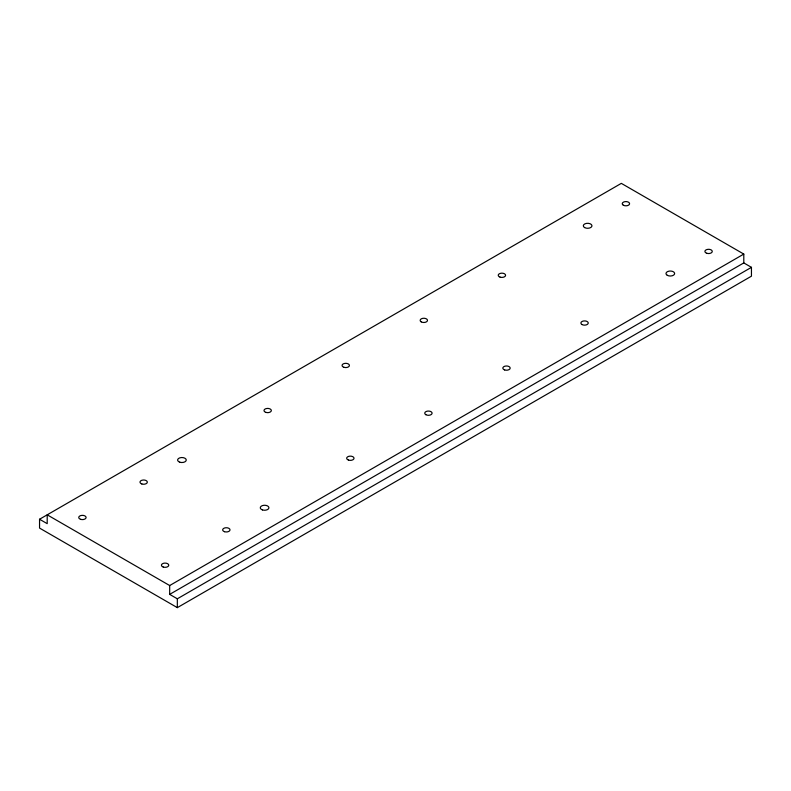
<?xml version="1.0" encoding="UTF-8"?>
<svg xmlns="http://www.w3.org/2000/svg" width="791" height="791" viewBox="0 0 791 791"><rect width="100%" height="100%" fill="white"/><g stroke="black" fill="none" stroke-linecap="round" stroke-linejoin="round"><path stroke-width="1.19" d="M743.797 262.919L751.45 267.338L751.45 276.178L177.332 607.636L39.55 528.081L39.55 519.242L621.321 183.364L743.797 254.079L743.797 262.919L169.679 594.377L169.679 585.538L743.797 254.079M169.679 594.377L177.332 598.797L751.45 267.338M169.679 585.538L47.203 514.822L47.203 523.662L39.55 519.242M177.332 598.797L177.332 607.636M179.765 462.191A4.331 2.502 0 0 0 186.261 460.026A4.331 2.502 0 0 0 179.765 457.86A4.331 2.502 0 0 0 179.765 462.191M584.579 227.561A4.331 2.502 0 0 0 591.816 226.444A4.331 2.502 0 0 0 586.517 223.378A4.331 2.502 0 0 0 584.579 227.561M262.434 509.918A4.331 2.502 0 0 0 268.93 507.753A4.331 2.502 0 0 0 262.434 505.587A4.331 2.502 0 0 0 262.434 509.918M667.248 275.288A4.331 2.502 0 0 0 674.496 274.17A4.331 2.502 0 0 0 669.186 271.105A4.331 2.502 0 0 0 667.248 275.288M80.573 519.321A3.678 2.126 0 0 0 86.1 517.482A3.678 2.126 0 0 0 80.573 515.633A3.678 2.126 0 0 0 80.573 519.321M163.253 567.048A3.678 2.126 0 0 0 168.77 565.209A3.678 2.126 0 0 0 163.253 563.37A3.678 2.126 0 0 0 163.253 567.048M141.816 483.963A3.678 2.126 0 0 0 147.334 482.124A3.678 2.126 0 0 0 141.816 480.285A3.678 2.126 0 0 0 141.816 483.963M224.486 531.69A3.678 2.126 0 0 0 230.013 529.851A3.678 2.126 0 0 0 224.486 528.012A3.678 2.126 0 0 0 224.486 531.69M265.825 412.368A3.678 2.126 0 0 0 271.343 410.529A3.678 2.126 0 0 0 265.825 408.69A3.678 2.126 0 0 0 265.825 412.368M348.495 460.095A3.678 2.126 0 0 0 354.022 458.256A3.678 2.126 0 0 0 348.495 456.417A3.678 2.126 0 0 0 348.495 460.095M343.907 367.291A3.678 2.126 0 0 0 349.424 365.452A3.678 2.126 0 0 0 343.907 363.603A3.678 2.126 0 0 0 343.907 367.291M425.815 414.682A3.678 2.126 0 0 0 431.975 413.733A3.678 2.126 0 0 0 427.466 411.122A3.678 2.126 0 0 0 425.815 414.682M706.739 253.268A3.678 2.126 0 0 0 712.266 251.429A3.678 2.126 0 0 0 706.739 249.58A3.678 2.126 0 0 0 706.739 253.268M623.308 205.195A3.678 2.126 0 0 0 629.468 204.246A3.678 2.126 0 0 0 624.959 201.646A3.678 2.126 0 0 0 623.308 205.195M500.06 277.127A3.678 2.126 0 0 0 505.587 275.288A3.678 2.126 0 0 0 500.06 273.449A3.678 2.126 0 0 0 500.06 277.127M581.968 324.528A3.678 2.126 0 0 0 588.128 323.568A3.678 2.126 0 0 0 583.62 320.968A3.678 2.126 0 0 0 581.968 324.528M504.658 369.941A3.678 2.126 0 0 0 510.175 368.102A3.678 2.126 0 0 0 504.658 366.263A3.678 2.126 0 0 0 504.658 369.941M421.217 321.868A3.678 2.126 0 0 0 427.377 320.919A3.678 2.126 0 0 0 422.869 318.318A3.678 2.126 0 0 0 421.217 321.868"/></g></svg>
